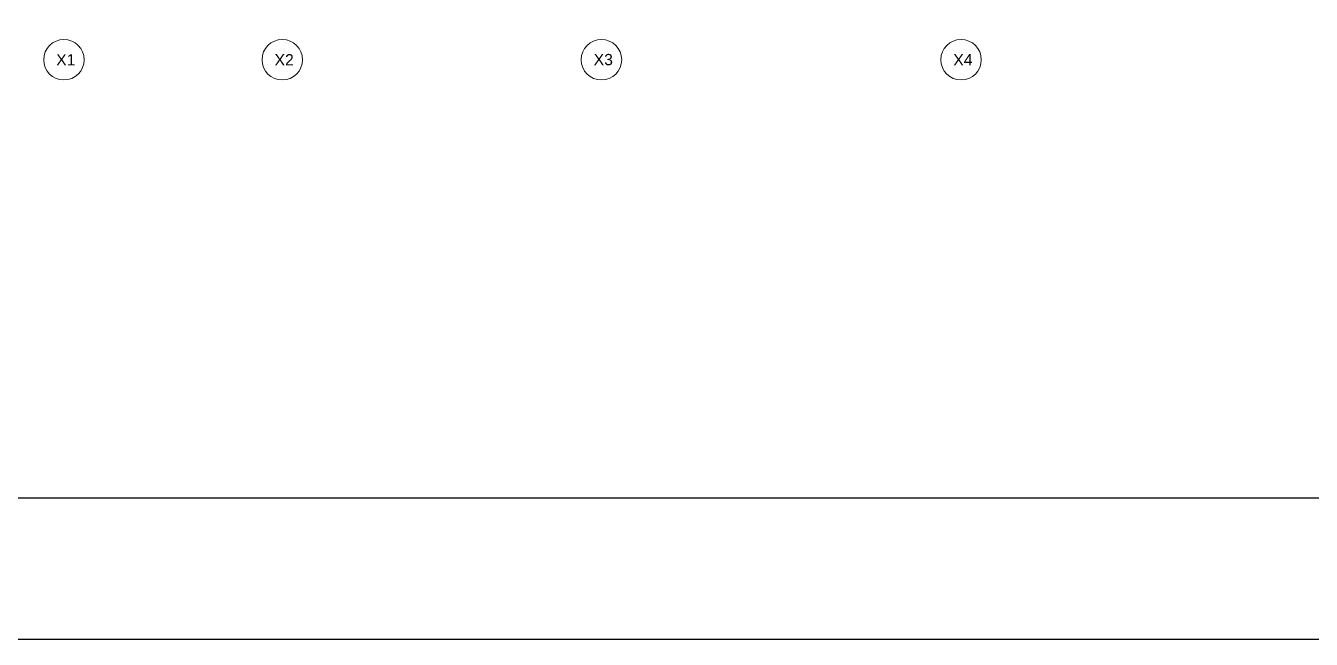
# Model space of a CAD drawing. Header units: millimetres. Extents: x 0 to 181737, y 0 to 59400.
# Drawn here: x 109000 to 137601, y 0 to 13650 of the extents above; entities that cross this region are included whole.
import ezdxf

# ---------------------------------------------------------------- set-up
doc = ezdxf.new("R2010")
doc.units = ezdxf.units.MM
doc.header["$LTSCALE"] = 0.2
doc.layers.get('Defpoints').update_dxf_attribs({"color": 5})
doc.layers.add('A_通り番号', color=8, linetype='Continuous')
doc.styles.add('PDF Arial', font='arial.ttf')

msp = doc.modelspace()

# ---------------------------------------------------------------- linework, layer by layer
at = {"layer": 'A_通り番号', "lineweight": 13}
for centre, radius in [((109849.84, 12894), 450.16), ((114708.65, 12894.1), 450.15), ((121808.65, 12894.1), 450.15), ((129808.65, 12894.1), 450.15)]:
    msp.add_circle(centre, radius, dxfattribs=at)
at = {"layer": 'Defpoints'}
for points in [[(94100, 0), (178200, 0), (178200, 59400), (94100, 59400)], [(95415, 58150), (176885, 58150), (176885, 3138.54), (95415, 3138.54)]]:
    msp.add_lwpolyline(points, close=True, dxfattribs=at)

# ---------------------------------------------------------------- texts
at = {"layer": 'A_通り番号', "char_height": 250.505, "attachment_point": 1, "style": 'PDF Arial'}
for s, insert in [('X1', (109677.53, 13017)), ('X2', (114536.29, 13017.07)), ('X3', (121636.29, 13021.97)), ('X4', (129636.29, 13017.07))]:
    msp.add_mtext(s, dxfattribs=dict(at, insert=insert))

doc.saveas('drawing.dxf')
